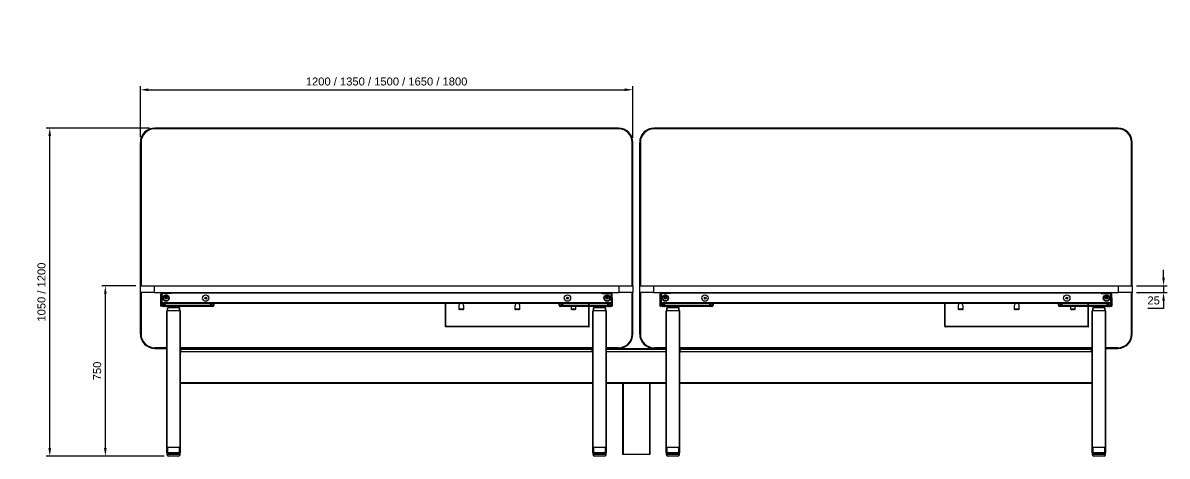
# Model space of a CAD drawing. Header units: millimetres. Extents: x -429 to 8084, y -321 to 4476.
# Drawn here: x -429 to 3753, y 2891 to 4476 of the extents above; entities that cross this region are included whole.
import ezdxf

# ---------------------------------------------------------------- set-up
doc = ezdxf.new("R2010")
doc.units = ezdxf.units.MM
doc.header["$LTSCALE"] = 100
doc.styles.get("Standard").update_dxf_attribs({"font": 'arial.ttf'})
doc.dimstyles.new('CGJ', dxfattribs={"dimscale": 13, "dimtxt": 2.25, "dimasz": 2.25, "dimexe": 1, "dimexo": 1.25, "dimgap": 1.15, "dimtad": 1, "dimtoh": 1, "dimdec": 1, "dimdsep": 46, "dimtxsty": 'Standard', "dimcen": 0, "dimclrd": 2, "dimclre": 2, "dimclrt": 2, "dimadec": 0, "dimazin": 0, "dimtfac": 1, "dimtdec": 1, "dimtmove": 0, "dimatfit": 0, "dimfxl": 1, "dimtolj": 1, "dimtzin": 0, "dimlwe": -1, "dimarcsym": 2})

# ---------------------------------------------------------------- blocks, each defined once
blk = doc.blocks.new('*D62')
at = {"color": 2, "transparency": 16777216}
for p, q in [((0, 4057.7), (0, 4244.5)), ((1800, 4055.2), (1800, 4244.5))]:
    blk.add_line(p, q, dxfattribs=at)
at = {"color": 2, "lineweight": -2, "transparency": 16777216}
blk.add_line((29.2, 4231.5), (1770.7, 4231.5), dxfattribs=at)
at = {"color": 2, "transparency": 16777216}
for points in [[(29.2, 4236.4), (29.2, 4226.6), (0, 4231.5)], [(1770.7, 4236.4), (1770.7, 4226.6), (1800, 4231.5)]]:
    blk.add_solid(points, dxfattribs=at)
at = {"layer": 'Defpoints', "color": 0, "transparency": 16777216}
for p in [(1800, 4231.5), (0, 4041.5), (1800, 4039)]:
    blk.add_point(p, dxfattribs=at)
at = {"color": 2, "transparency": 16777216, "insert": (900, 4261.6), "char_height": 29.25, "attachment_point": 5}
blk.add_mtext('\\A1;1200 / 1350 / 1500 / 1650 / 1800', dxfattribs=at)
blk = doc.blocks.new('*D63')
at = {"color": 2, "lineweight": -2, "transparency": 16777216}
for p, q in [((3739.7, 3543.7), (3739.7, 3573)), ((3739.7, 3514.5), (3739.7, 3489.5)), ((3739.7, 3431), (3682.1, 3431)), ((3739.7, 3460.2), (3739.7, 3431))]:
    blk.add_line(p, q, dxfattribs=at)
at = {"color": 2, "transparency": 16777216}
for p, q in [((3641.2, 3514.5), (3752.7, 3514.5)), ((3641.2, 3489.5), (3752.7, 3489.5))]:
    blk.add_line(p, q, dxfattribs=at)
for points in [[(3734.8, 3543.7), (3744.5, 3543.7), (3739.7, 3514.5)], [(3734.8, 3460.2), (3744.5, 3460.2), (3739.7, 3489.5)]]:
    blk.add_solid(points, dxfattribs=at)
at = {"layer": 'Defpoints', "color": 0, "transparency": 16777216}
for p in [(3625, 3514.5), (3625, 3489.5), (3739.7, 3489.5)]:
    blk.add_point(p, dxfattribs=at)
at = {"color": 2, "transparency": 16777216, "insert": (3703.4, 3460.8), "char_height": 29.25, "attachment_point": 5}
blk.add_mtext('\\A1;25', dxfattribs=at)
blk = doc.blocks.new('*D64')
at = {"color": 2, "transparency": 16777216}
for p, q in [((-16.3, 3514.5), (-140.8, 3514.5)), ((86.7, 2891.5), (-140.8, 2891.5))]:
    blk.add_line(p, q, dxfattribs=at)
at = {"color": 2, "lineweight": -2, "transparency": 16777216}
blk.add_line((-127.8, 2920.7), (-127.8, 3485.2), dxfattribs=at)
at = {"color": 2, "transparency": 16777216}
for points in [[(-132.7, 3485.2), (-123, 3485.2), (-127.8, 3514.5)], [(-132.7, 2920.7), (-123, 2920.7), (-127.8, 2891.5)]]:
    blk.add_solid(points, dxfattribs=at)
at = {"layer": 'Defpoints', "color": 0, "transparency": 16777216}
for p in [(-127.8, 3514.5), (0, 3514.5), (103, 2891.5)]:
    blk.add_point(p, dxfattribs=at)
at = {"color": 2, "transparency": 16777216, "insert": (-157.7, 3203), "char_height": 29.25, "attachment_point": 5, "rotation": 90}
blk.add_mtext('\\A1;750', dxfattribs=at)
blk = doc.blocks.new('*D67')
at = {"color": 2, "transparency": 16777216}
for p, q in [((33.7, 4091.5), (-344.2, 4091.5)), ((86.7, 2891.5), (-344.2, 2891.5))]:
    blk.add_line(p, q, dxfattribs=at)
at = {"color": 2, "lineweight": -2, "transparency": 16777216}
blk.add_line((-331.2, 2920.7), (-331.2, 4062.2), dxfattribs=at)
at = {"color": 2, "transparency": 16777216}
for points in [[(-336.1, 4062.2), (-326.3, 4062.2), (-331.2, 4091.5)], [(-336.1, 2920.7), (-326.3, 2920.7), (-331.2, 2891.5)]]:
    blk.add_solid(points, dxfattribs=at)
at = {"layer": 'Defpoints', "color": 0, "transparency": 16777216}
for p in [(-331.2, 4091.5), (50, 4091.5), (103, 2891.5)]:
    blk.add_point(p, dxfattribs=at)
at = {"color": 2, "transparency": 16777216, "insert": (-361.3, 3491.5), "char_height": 29.25, "attachment_point": 5, "rotation": 90}
blk.add_mtext('\\A1;1050 / 1200', dxfattribs=at)

msp = doc.modelspace()

# ---------------------------------------------------------------- linework, layer by layer
at = {"color": 7, "linetype": 'Continuous', "lineweight": -3}
for p, q in [((900, 4091.46), (52.5, 4091.46)), ((52.5, 4091.46), (52.5, 4090.38)), ((52.5, 4090.38), (52.5, 4089.96)), ((52.5, 4090.38), (900, 4090.38)), ((52.5, 4089.96), (52.5, 4089.66)), ((52.5, 4089.96), (900, 4089.96)), ((52.5, 4089.66), (900, 4089.66)), ((52.5, 4089.66), (52.5, 4089.46)), ((52.5, 4089.46), (900, 4089.46)), ((52.5, 4089.46), (52.5, 4089.31)), ((52.5, 4089.31), (900, 4089.31)), ((52.5, 4089.31), (52.5, 4088.96)), ((1747.5, 4088.96), (52.5, 4088.96)), ((1747.5, 4091.46), (900, 4091.46)), ((900, 4091.46), (900, 4090.38)), ((900, 4090.38), (900, 4089.96)), ((900, 4090.38), (1747.5, 4090.38)), ((900, 4089.96), (900, 4089.66)), ((900, 4089.96), (1747.5, 4089.96)), ((900, 4089.66), (1747.5, 4089.66)), ((900, 4089.66), (900, 4089.46)), ((900, 4089.46), (1747.5, 4089.46)), ((900, 4089.46), (900, 4089.31)), ((900, 4089.31), (1747.5, 4089.31)), ((900, 4089.31), (900, 4088.96)), ((1747.5, 4091.46), (1747.5, 4090.38)), ((1747.5, 4090.38), (1747.5, 4089.96)), ((1747.5, 4089.96), (1747.5, 4089.66)), ((1747.5, 4089.66), (1747.5, 4089.46)), ((1747.5, 4089.46), (1747.5, 4089.31)), ((1747.5, 4089.31), (1747.5, 4088.96)), ((2725, 4091.46), (1877.5, 4091.46)), ((1877.5, 4091.46), (1877.5, 4090.38)), ((1877.5, 4090.38), (1877.5, 4089.96)), ((1877.5, 4090.38), (2725, 4090.38)), ((1877.5, 4089.96), (1877.5, 4089.66)), ((1877.5, 4089.96), (2725, 4089.96)), ((1877.5, 4089.66), (2725, 4089.66)), ((1877.5, 4089.66), (1877.5, 4089.46)), ((1877.5, 4089.46), (2725, 4089.46)), ((1877.5, 4089.46), (1877.5, 4089.31)), ((1877.5, 4089.31), (2725, 4089.31)), ((1877.5, 4089.31), (1877.5, 4088.96)), ((3572.5, 4088.96), (1877.5, 4088.96)), ((3572.5, 4091.46), (2725, 4091.46)), ((2725, 4091.46), (2725, 4090.38)), ((2725, 4090.38), (2725, 4089.96)), ((2725, 4090.38), (3572.5, 4090.38)), ((2725, 4089.96), (2725, 4089.66)), ((2725, 4089.96), (3572.5, 4089.96)), ((2725, 4089.66), (3572.5, 4089.66)), ((2725, 4089.66), (2725, 4089.46)), ((2725, 4089.46), (3572.5, 4089.46)), ((2725, 4089.46), (2725, 4089.31)), ((2725, 4089.31), (3572.5, 4089.31)), ((2725, 4089.31), (2725, 4088.96)), ((3572.5, 4091.46), (3572.5, 4090.38)), ((3572.5, 4090.38), (3572.5, 4089.96)), ((3572.5, 4089.96), (3572.5, 4089.66)), ((3572.5, 4089.66), (3572.5, 4089.46)), ((3572.5, 4089.46), (3572.5, 4089.31)), ((3572.5, 4089.31), (3572.5, 4088.96)), ((0, 4038.96), (0, 3514.46)), ((0, 4038.96), (1.07, 4038.96)), ((1.07, 4038.96), (1.5, 4038.96)), ((1.07, 3514.46), (1.07, 4038.96)), ((1.5, 4038.96), (1.8, 4038.96)), ((1.5, 3514.46), (1.5, 4038.96)), ((1.8, 4038.96), (2, 4038.96)), ((1.8, 3514.46), (1.8, 4038.96)), ((2, 3514.46), (2, 4038.96)), ((2, 4038.96), (2.15, 4038.96)), ((2.15, 3514.46), (2.15, 4038.96)), ((2.15, 4038.96), (2.5, 4038.96)), ((2.5, 4038.96), (2.5, 3514.46)), ((1797.5, 3514.46), (1797.5, 4038.96)), ((1797.85, 4038.96), (1797.5, 4038.96)), ((1798, 4038.96), (1797.85, 4038.96)), ((1797.85, 4038.96), (1797.85, 3514.46)), ((1798, 4038.96), (1798, 3514.46)), ((1798.2, 4038.96), (1798, 4038.96)), ((1798.5, 4038.96), (1798.2, 4038.96)), ((1798.2, 4038.96), (1798.2, 3514.46)), ((1798.92, 4038.96), (1798.5, 4038.96)), ((1798.5, 4038.96), (1798.5, 3514.46)), ((1798.92, 4038.96), (1798.92, 3514.46)), ((1800, 4038.96), (1798.92, 4038.96)), ((1800, 3514.46), (1800, 4038.96)), ((1825, 4038.96), (1825, 3514.46)), ((1825, 4038.96), (1826.07, 4038.96)), ((1826.07, 4038.96), (1826.5, 4038.96)), ((1826.07, 3514.46), (1826.07, 4038.96)), ((1826.5, 4038.96), (1826.8, 4038.96)), ((1826.5, 3514.46), (1826.5, 4038.96)), ((1826.8, 4038.96), (1827, 4038.96)), ((1826.8, 3514.46), (1826.8, 4038.96)), ((1827, 3514.46), (1827, 4038.96)), ((1827, 4038.96), (1827.15, 4038.96)), ((1827.15, 3514.46), (1827.15, 4038.96)), ((1827.15, 4038.96), (1827.5, 4038.96)), ((1827.5, 4038.96), (1827.5, 3514.46)), ((3622.5, 3514.46), (3622.5, 4038.96)), ((3622.85, 4038.96), (3622.5, 4038.96)), ((3622.85, 4038.96), (3622.85, 3514.46)), ((3623, 4038.96), (3622.85, 4038.96)), ((3623, 4038.96), (3623, 3514.46)), ((3623.2, 4038.96), (3623, 4038.96)), ((3623.5, 4038.96), (3623.2, 4038.96)), ((3623.2, 4038.96), (3623.2, 3514.46)), ((3623.92, 4038.96), (3623.5, 4038.96)), ((3623.5, 4038.96), (3623.5, 3514.46)), ((3623.92, 4038.96), (3623.92, 3514.46)), ((3625, 4038.96), (3623.92, 4038.96)), ((3625, 3514.46), (3625, 4038.96)), ((0, 3489.46), (0, 3514.46)), ((0, 3514.46), (50, 3514.46)), ((50, 3514.46), (50, 3489.46)), ((50, 3514.46), (1750, 3514.46)), ((1750, 3489.46), (1750, 3514.46)), ((1750, 3514.46), (1800, 3514.46)), ((1800, 3514.46), (1800, 3489.46)), ((1825, 3489.46), (1825, 3514.46)), ((1825, 3514.46), (1875, 3514.46)), ((1875, 3514.46), (1875, 3489.46)), ((1875, 3514.46), (3575, 3514.46)), ((3575, 3489.46), (3575, 3514.46)), ((3575, 3514.46), (3625, 3514.46)), ((3625, 3514.46), (3625, 3489.46)), ((0, 3489.46), (0, 3337.96)), ((50, 3489.46), (0, 3489.46)), ((1.07, 3337.96), (1.07, 3489.46)), ((1.5, 3337.96), (1.5, 3489.46)), ((1.8, 3337.96), (1.8, 3489.46)), ((2, 3337.96), (2, 3489.46)), ((2.15, 3337.96), (2.15, 3489.46)), ((2.5, 3489.46), (2.5, 3337.96)), ((50, 3489.46), (1750, 3489.46)), ((77.5, 3484.46), (75, 3484.46)), ((75, 3470.37), (75, 3484.46)), ((77.5, 3470.37), (77.5, 3484.46)), ((80.5, 3483.96), (77.5, 3483.96)), ((78, 3479.96), (77.5, 3479.96)), ((83, 3486.46), (78, 3481.46)), ((78, 3481.46), (78, 3451.96)), ((79, 3483.96), (79, 3486.46)), ((79, 3486.46), (80.46, 3486.46)), ((80, 3489.46), (80, 3486.96)), ((80, 3486.96), (103, 3486.96)), ((80.46, 3486.46), (83, 3486.46)), ((80.46, 3486.46), (80.46, 3483.96)), ((113, 3486.46), (83, 3486.46)), ((98.69, 3479.96), (89.31, 3479.96)), ((91.07, 3471.37), (91.07, 3467.54)), ((103, 3486.96), (103, 3489.46)), ((113, 3486.96), (103, 3486.96)), ((113, 3489.46), (113, 3486.96)), ((1687, 3486.96), (113, 3486.96)), ((113, 3486.96), (113, 3486.46)), ((1687, 3486.96), (1687, 3489.46)), ((1697, 3486.96), (1687, 3486.96)), ((1687, 3486.96), (1687, 3486.46)), ((1687, 3486.46), (1717, 3486.46)), ((1697, 3489.46), (1697, 3486.96)), ((1720, 3486.96), (1697, 3486.96)), ((1701.31, 3479.96), (1710.69, 3479.96)), ((1708.93, 3467.54), (1708.93, 3471.37)), ((1722, 3481.46), (1717, 3486.46)), ((1717, 3486.46), (1719.53, 3486.46)), ((1719.5, 3483.96), (1722.5, 3483.96)), ((1719.53, 3486.46), (1721, 3486.46)), ((1719.53, 3483.96), (1719.53, 3486.46)), ((1720, 3486.96), (1720, 3489.46)), ((1721, 3486.46), (1721, 3483.96)), ((1722, 3481.46), (1722, 3451.96)), ((1722, 3479.96), (1722.5, 3479.96)), ((1725, 3484.46), (1722.5, 3484.46)), ((1722.5, 3470.37), (1722.5, 3484.46)), ((1725, 3470.37), (1725, 3484.46)), ((1800, 3489.46), (1750, 3489.46)), ((1797.5, 3337.96), (1797.5, 3489.46)), ((1797.85, 3489.46), (1797.85, 3337.96)), ((1798, 3489.46), (1798, 3337.96)), ((1798.2, 3489.46), (1798.2, 3337.96)), ((1798.5, 3489.46), (1798.5, 3337.96)), ((1798.92, 3489.46), (1798.92, 3337.96)), ((1800, 3337.96), (1800, 3489.46)), ((1825, 3489.46), (1825, 3337.96)), ((1875, 3489.46), (1825, 3489.46)), ((1826.07, 3337.96), (1826.07, 3489.46)), ((1826.5, 3337.96), (1826.5, 3489.46)), ((1826.8, 3337.96), (1826.8, 3489.46)), ((1827, 3337.96), (1827, 3489.46)), ((1827.15, 3337.96), (1827.15, 3489.46)), ((1827.5, 3489.46), (1827.5, 3337.96)), ((1875, 3489.46), (3575, 3489.46)), ((1902.5, 3484.46), (1900, 3484.46)), ((1900, 3470.37), (1900, 3484.46)), ((1902.5, 3470.37), (1902.5, 3484.46)), ((1905.5, 3483.96), (1902.5, 3483.96)), ((1903, 3479.96), (1902.5, 3479.96)), ((1908, 3486.46), (1903, 3481.46)), ((1903, 3481.46), (1903, 3451.96)), ((1904, 3483.96), (1904, 3486.46)), ((1904, 3486.46), (1905.46, 3486.46)), ((1905, 3489.46), (1905, 3486.96)), ((1905, 3486.96), (1928, 3486.96)), ((1905.46, 3486.46), (1908, 3486.46)), ((1905.46, 3486.46), (1905.46, 3483.96)), ((1938, 3486.46), (1908, 3486.46)), ((1923.69, 3479.96), (1914.31, 3479.96)), ((1916.07, 3471.37), (1916.07, 3467.54)), ((1928, 3486.96), (1928, 3489.46)), ((1938, 3486.96), (1928, 3486.96)), ((1938, 3489.46), (1938, 3486.96)), ((1938, 3486.96), (1938, 3486.46)), ((3512, 3486.96), (1938, 3486.96)), ((3512, 3486.96), (3512, 3489.46)), ((3522, 3486.96), (3512, 3486.96)), ((3512, 3486.96), (3512, 3486.46)), ((3512, 3486.46), (3542, 3486.46)), ((3522, 3489.46), (3522, 3486.96)), ((3545, 3486.96), (3522, 3486.96)), ((3526.31, 3479.96), (3535.69, 3479.96)), ((3533.93, 3467.54), (3533.93, 3471.37)), ((3547, 3481.46), (3542, 3486.46)), ((3542, 3486.46), (3544.53, 3486.46)), ((3544.5, 3483.96), (3547.5, 3483.96)), ((3544.53, 3486.46), (3546, 3486.46)), ((3544.53, 3483.96), (3544.53, 3486.46)), ((3545, 3486.96), (3545, 3489.46)), ((3546, 3486.46), (3546, 3483.96)), ((3547, 3481.46), (3547, 3451.96)), ((3547, 3479.96), (3547.5, 3479.96)), ((3550, 3484.46), (3547.5, 3484.46)), ((3547.5, 3470.37), (3547.5, 3484.46)), ((3550, 3470.37), (3550, 3484.46)), ((3625, 3489.46), (3575, 3489.46)), ((3622.5, 3337.96), (3622.5, 3489.46)), ((3622.85, 3489.46), (3622.85, 3337.96)), ((3623, 3489.46), (3623, 3337.96)), ((3623.2, 3489.46), (3623.2, 3337.96)), ((3623.5, 3489.46), (3623.5, 3337.96)), ((3623.92, 3489.46), (3623.92, 3337.96)), ((3625, 3337.96), (3625, 3489.46)), ((75, 3470.37), (77.5, 3470.37)), ((75, 3460.43), (75, 3470.37)), ((77.5, 3460.43), (75, 3460.43)), ((75, 3439.52), (75, 3460.43)), ((75, 3439.52), (77.5, 3439.52)), ((75, 3439.46), (75, 3439.52)), ((77.5, 3439.46), (75, 3439.46)), ((77.5, 3470.37), (77.5, 3460.43)), ((77.5, 3460.43), (77.5, 3439.52)), ((78, 3455.96), (77.5, 3455.96)), ((78, 3451.96), (77.5, 3451.96)), ((77.5, 3439.52), (77.5, 3439.46)), ((1722, 3451.96), (78, 3451.96)), ((78, 3451.96), (78, 3449.46)), ((1722, 3449.46), (78, 3449.46)), ((79, 3443.46), (79, 3449.46)), ((79, 3443.46), (80.46, 3443.46)), ((80.46, 3449.46), (80.46, 3443.46)), ((80.46, 3443.46), (87.53, 3443.46)), ((91.07, 3438.46), (84, 3438.46)), ((87.53, 3443.46), (87.53, 3449.46)), ((87.53, 3443.46), (91.07, 3443.46)), ((91.07, 3449.46), (91.07, 3443.46)), ((91.07, 3443.46), (256.93, 3443.46)), ((91.07, 3443.46), (91.07, 3438.46)), ((256.93, 3438.46), (91.07, 3438.46)), ((99, 3423.46), (99, 3433.46)), ((100.5, 3433.46), (99, 3433.46)), ((100.5, 3423.46), (100.5, 3433.46)), ((142.5, 3433.46), (100.5, 3433.46)), ((101.5, 3433.46), (101.5, 3438.46)), ((103, 3433.46), (103, 3438.46)), ((140, 3433.46), (140, 3438.46)), ((141.5, 3433.46), (141.5, 3438.46)), ((142.5, 3423.46), (142.5, 3433.46)), ((144, 3433.46), (142.5, 3433.46)), ((144, 3423.46), (144, 3433.46)), ((256.93, 3443.46), (256.93, 3449.46)), ((256.93, 3443.46), (260.46, 3443.46)), ((256.93, 3443.46), (256.93, 3438.46)), ((264, 3438.46), (256.93, 3438.46)), ((260.46, 3449.46), (260.46, 3443.46)), ((260.46, 3443.46), (267.53, 3443.46)), ((267.53, 3443.46), (267.53, 3449.46)), ((267.53, 3443.46), (269, 3443.46)), ((269, 3449.46), (269, 3443.46)), ((1115.5, 3366.06), (1115.5, 3449.46)), ((1116.3, 3366.06), (1116.3, 3449.46)), ((1116.5, 3366.06), (1116.5, 3449.46)), ((1164, 3440.96), (1164, 3427.96)), ((1164, 3430.56), (1182, 3430.56)), ((1164, 3429.56), (1164.5, 3429.56)), ((1167, 3429.56), (1164.5, 3429.56)), ((1164.5, 3429.56), (1164.5, 3427.96)), ((1167, 3427.96), (1167, 3429.56)), ((1169, 3429.56), (1167, 3429.56)), ((1169, 3429.56), (1169, 3427.96)), ((1172, 3429.56), (1169, 3429.56)), ((1172, 3427.96), (1172, 3429.56)), ((1174, 3429.56), (1172, 3429.56)), ((1174, 3429.56), (1174, 3427.96)), ((1177, 3429.56), (1174, 3429.56)), ((1177, 3427.96), (1177, 3429.56)), ((1179, 3429.56), (1177, 3429.56)), ((1181.5, 3429.56), (1179, 3429.56)), ((1179, 3429.56), (1179, 3427.96)), ((1181.5, 3429.56), (1182, 3429.56)), ((1181.5, 3427.96), (1181.5, 3429.56)), ((1182, 3427.96), (1182, 3440.96)), ((1369, 3440.96), (1369, 3427.96)), ((1369, 3430.56), (1387, 3430.56)), ((1369, 3429.56), (1369.5, 3429.56)), ((1372, 3429.56), (1369.5, 3429.56)), ((1369.5, 3429.56), (1369.5, 3427.96)), ((1372, 3427.96), (1372, 3429.56)), ((1374, 3429.56), (1372, 3429.56)), ((1374, 3429.56), (1374, 3427.96)), ((1377, 3429.56), (1374, 3429.56)), ((1377, 3427.96), (1377, 3429.56)), ((1379, 3429.56), (1377, 3429.56)), ((1379, 3429.56), (1379, 3427.96)), ((1382, 3429.56), (1379, 3429.56)), ((1382, 3427.96), (1382, 3429.56)), ((1384, 3429.56), (1382, 3429.56)), ((1384, 3429.56), (1384, 3427.96)), ((1386.5, 3429.56), (1384, 3429.56)), ((1386.5, 3429.56), (1387, 3429.56)), ((1386.5, 3427.96), (1386.5, 3429.56)), ((1387, 3427.96), (1387, 3440.96)), ((1531, 3443.46), (1531, 3449.46)), ((1531, 3443.46), (1532.46, 3443.46)), ((1532.46, 3449.46), (1532.46, 3443.46)), ((1532.46, 3443.46), (1539.53, 3443.46)), ((1543.07, 3438.46), (1536, 3438.46)), ((1539.53, 3443.46), (1539.53, 3449.46)), ((1539.53, 3443.46), (1543.07, 3443.46)), ((1543.07, 3449.46), (1543.07, 3443.46)), ((1543.07, 3438.46), (1543.07, 3443.46)), ((1543.07, 3443.46), (1708.93, 3443.46)), ((1708.93, 3438.46), (1543.07, 3438.46)), ((1574, 3438.46), (1574, 3427.96)), ((1574, 3430.56), (1592, 3430.56)), ((1574, 3429.56), (1574.5, 3429.56)), ((1577, 3429.56), (1574.5, 3429.56)), ((1574.5, 3429.56), (1574.5, 3427.96)), ((1577, 3427.96), (1577, 3429.56)), ((1579, 3429.56), (1577, 3429.56)), ((1579, 3429.56), (1579, 3427.96)), ((1582, 3429.56), (1579, 3429.56)), ((1582, 3427.96), (1582, 3429.56)), ((1584, 3429.56), (1582, 3429.56)), ((1584, 3429.56), (1584, 3427.96)), ((1587, 3429.56), (1584, 3429.56)), ((1587, 3427.96), (1587, 3429.56)), ((1589, 3429.56), (1587, 3429.56)), ((1589, 3429.56), (1589, 3427.96)), ((1591.5, 3429.56), (1589, 3429.56)), ((1591.5, 3429.56), (1592, 3429.56)), ((1591.5, 3427.96), (1591.5, 3429.56)), ((1592, 3427.96), (1592, 3438.46)), ((1639.5, 3366.06), (1639.5, 3449.46)), ((1639.7, 3366.06), (1639.7, 3449.46)), ((1640.5, 3366.06), (1640.5, 3449.46)), ((1656, 3423.46), (1656, 3433.46)), ((1657.5, 3433.46), (1656, 3433.46)), ((1657.5, 3423.46), (1657.5, 3433.46)), ((1699.5, 3433.46), (1657.5, 3433.46)), ((1658.5, 3433.46), (1658.5, 3438.46)), ((1660, 3433.46), (1660, 3438.46)), ((1697, 3433.46), (1697, 3438.46)), ((1698.5, 3433.46), (1698.5, 3438.46)), ((1699.5, 3423.46), (1699.5, 3433.46)), ((1701, 3433.46), (1699.5, 3433.46)), ((1701, 3423.46), (1701, 3433.46)), ((1708.93, 3443.46), (1708.93, 3449.46)), ((1708.93, 3443.46), (1712.46, 3443.46)), ((1708.93, 3438.46), (1708.93, 3443.46)), ((1716, 3438.46), (1708.93, 3438.46)), ((1712.46, 3449.46), (1712.46, 3443.46)), ((1712.46, 3443.46), (1719.53, 3443.46)), ((1719.53, 3443.46), (1719.53, 3449.46)), ((1719.53, 3443.46), (1721, 3443.46)), ((1721, 3449.46), (1721, 3443.46)), ((1722, 3455.96), (1722.5, 3455.96)), ((1722, 3451.96), (1722.5, 3451.96)), ((1722, 3451.96), (1722, 3449.46)), ((1722.5, 3470.37), (1725, 3470.37)), ((1722.5, 3460.43), (1722.5, 3470.37)), ((1725, 3460.43), (1722.5, 3460.43)), ((1722.5, 3439.52), (1722.5, 3460.43)), ((1722.5, 3439.52), (1725, 3439.52)), ((1722.5, 3439.46), (1722.5, 3439.52)), ((1725, 3439.46), (1722.5, 3439.46)), ((1725, 3470.37), (1725, 3460.43)), ((1725, 3460.43), (1725, 3439.52)), ((1725, 3439.52), (1725, 3439.46)), ((1900, 3470.37), (1902.5, 3470.37)), ((1900, 3460.43), (1900, 3470.37)), ((1902.5, 3460.43), (1900, 3460.43)), ((1900, 3439.52), (1900, 3460.43)), ((1900, 3439.52), (1902.5, 3439.52)), ((1900, 3439.46), (1900, 3439.52)), ((1902.5, 3439.46), (1900, 3439.46)), ((1902.5, 3470.37), (1902.5, 3460.43)), ((1902.5, 3460.43), (1902.5, 3439.52)), ((1903, 3455.96), (1902.5, 3455.96)), ((1903, 3451.96), (1902.5, 3451.96)), ((1902.5, 3439.52), (1902.5, 3439.46)), ((3547, 3451.96), (1903, 3451.96)), ((1903, 3451.96), (1903, 3449.46)), ((3547, 3449.46), (1903, 3449.46)), ((1904, 3443.46), (1904, 3449.46)), ((1904, 3443.46), (1905.46, 3443.46)), ((1905.46, 3449.46), (1905.46, 3443.46)), ((1905.46, 3443.46), (1912.53, 3443.46)), ((1916.07, 3438.46), (1909, 3438.46)), ((1912.53, 3443.46), (1912.53, 3449.46)), ((1912.53, 3443.46), (1916.07, 3443.46)), ((1916.07, 3449.46), (1916.07, 3443.46)), ((1916.07, 3443.46), (2081.93, 3443.46)), ((1916.07, 3443.46), (1916.07, 3438.46)), ((2081.93, 3438.46), (1916.07, 3438.46)), ((1924, 3423.46), (1924, 3433.46)), ((1925.5, 3433.46), (1924, 3433.46)), ((1925.5, 3423.46), (1925.5, 3433.46)), ((1967.5, 3433.46), (1925.5, 3433.46)), ((1926.5, 3433.46), (1926.5, 3438.46)), ((1928, 3433.46), (1928, 3438.46)), ((1965, 3433.46), (1965, 3438.46)), ((1966.5, 3433.46), (1966.5, 3438.46)), ((1967.5, 3423.46), (1967.5, 3433.46)), ((1969, 3433.46), (1967.5, 3433.46)), ((1969, 3423.46), (1969, 3433.46)), ((2081.93, 3443.46), (2081.93, 3449.46)), ((2081.93, 3443.46), (2085.46, 3443.46)), ((2081.93, 3443.46), (2081.93, 3438.46)), ((2089, 3438.46), (2081.93, 3438.46)), ((2085.46, 3449.46), (2085.46, 3443.46)), ((2085.46, 3443.46), (2092.53, 3443.46)), ((2092.53, 3443.46), (2092.53, 3449.46)), ((2092.53, 3443.46), (2094, 3443.46)), ((2094, 3449.46), (2094, 3443.46)), ((2940.5, 3366.06), (2940.5, 3449.46)), ((2941.3, 3366.06), (2941.3, 3449.46)), ((2941.5, 3366.06), (2941.5, 3449.46)), ((2989, 3440.96), (2989, 3427.96)), ((2989, 3430.56), (3007, 3430.56)), ((2989, 3429.56), (2989.5, 3429.56)), ((2992, 3429.56), (2989.5, 3429.56)), ((2989.5, 3429.56), (2989.5, 3427.96)), ((2992, 3427.96), (2992, 3429.56)), ((2994, 3429.56), (2992, 3429.56)), ((2994, 3429.56), (2994, 3427.96)), ((2997, 3429.56), (2994, 3429.56)), ((2997, 3427.96), (2997, 3429.56)), ((2999, 3429.56), (2997, 3429.56)), ((3002, 3429.56), (2999, 3429.56)), ((2999, 3429.56), (2999, 3427.96)), ((3002, 3427.96), (3002, 3429.56)), ((3004, 3429.56), (3002, 3429.56)), ((3004, 3429.56), (3004, 3427.96)), ((3006.5, 3429.56), (3004, 3429.56)), ((3006.5, 3429.56), (3007, 3429.56)), ((3006.5, 3427.96), (3006.5, 3429.56)), ((3007, 3427.96), (3007, 3440.96)), ((3194, 3440.96), (3194, 3427.96)), ((3194, 3430.56), (3212, 3430.56)), ((3194, 3429.56), (3194.5, 3429.56)), ((3197, 3429.56), (3194.5, 3429.56)), ((3194.5, 3429.56), (3194.5, 3427.96)), ((3197, 3427.96), (3197, 3429.56)), ((3199, 3429.56), (3197, 3429.56)), ((3202, 3429.56), (3199, 3429.56)), ((3199, 3429.56), (3199, 3427.96)), ((3202, 3427.96), (3202, 3429.56)), ((3204, 3429.56), (3202, 3429.56)), ((3204, 3429.56), (3204, 3427.96)), ((3207, 3429.56), (3204, 3429.56)), ((3207, 3427.96), (3207, 3429.56)), ((3209, 3429.56), (3207, 3429.56)), ((3209, 3429.56), (3209, 3427.96)), ((3211.5, 3429.56), (3209, 3429.56)), ((3211.5, 3429.56), (3212, 3429.56)), ((3211.5, 3427.96), (3211.5, 3429.56)), ((3212, 3427.96), (3212, 3440.96)), ((3356, 3443.46), (3356, 3449.46)), ((3356, 3443.46), (3357.46, 3443.46)), ((3357.46, 3449.46), (3357.46, 3443.46)), ((3357.46, 3443.46), (3364.53, 3443.46)), ((3368.07, 3438.46), (3361, 3438.46)), ((3364.53, 3443.46), (3364.53, 3449.46)), ((3364.53, 3443.46), (3368.07, 3443.46)), ((3368.07, 3449.46), (3368.07, 3443.46)), ((3368.07, 3438.46), (3368.07, 3443.46)), ((3368.07, 3443.46), (3533.93, 3443.46)), ((3533.93, 3438.46), (3368.07, 3438.46)), ((3399, 3438.46), (3399, 3427.96)), ((3399, 3430.56), (3417, 3430.56)), ((3399, 3429.56), (3399.5, 3429.56)), ((3402, 3429.56), (3399.5, 3429.56)), ((3399.5, 3429.56), (3399.5, 3427.96)), ((3402, 3427.96), (3402, 3429.56)), ((3404, 3429.56), (3402, 3429.56)), ((3407, 3429.56), (3404, 3429.56)), ((3404, 3429.56), (3404, 3427.96)), ((3407, 3427.96), (3407, 3429.56)), ((3409, 3429.56), (3407, 3429.56)), ((3409, 3429.56), (3409, 3427.96)), ((3412, 3429.56), (3409, 3429.56)), ((3412, 3427.96), (3412, 3429.56)), ((3414, 3429.56), (3412, 3429.56)), ((3416.5, 3429.56), (3414, 3429.56)), ((3414, 3429.56), (3414, 3427.96)), ((3416.5, 3429.56), (3417, 3429.56)), ((3416.5, 3427.96), (3416.5, 3429.56)), ((3417, 3427.96), (3417, 3438.46)), ((3464.5, 3366.06), (3464.5, 3449.46)), ((3464.7, 3366.06), (3464.7, 3449.46)), ((3465.5, 3366.06), (3465.5, 3449.46)), ((3481, 3423.46), (3481, 3433.46)), ((3482.5, 3433.46), (3481, 3433.46)), ((3482.5, 3423.46), (3482.5, 3433.46)), ((3524.5, 3433.46), (3482.5, 3433.46)), ((3483.5, 3433.46), (3483.5, 3438.46)), ((3485, 3433.46), (3485, 3438.46)), ((3522, 3433.46), (3522, 3438.46)), ((3523.5, 3433.46), (3523.5, 3438.46)), ((3524.5, 3423.46), (3524.5, 3433.46)), ((3526, 3433.46), (3524.5, 3433.46)), ((3526, 3423.46), (3526, 3433.46)), ((3533.93, 3443.46), (3533.93, 3449.46)), ((3533.93, 3443.46), (3537.46, 3443.46)), ((3533.93, 3438.46), (3533.93, 3443.46)), ((3541, 3438.46), (3533.93, 3438.46)), ((3537.46, 3449.46), (3537.46, 3443.46)), ((3537.46, 3443.46), (3544.53, 3443.46)), ((3544.53, 3443.46), (3544.53, 3449.46)), ((3544.53, 3443.46), (3546, 3443.46)), ((3546, 3449.46), (3546, 3443.46)), ((3547, 3455.96), (3547.5, 3455.96)), ((3547, 3451.96), (3547.5, 3451.96)), ((3547, 3451.96), (3547, 3449.46)), ((3547.5, 3470.37), (3550, 3470.37)), ((3547.5, 3460.43), (3547.5, 3470.37)), ((3550, 3460.43), (3547.5, 3460.43)), ((3547.5, 3439.52), (3547.5, 3460.43)), ((3547.5, 3439.52), (3550, 3439.52)), ((3547.5, 3439.46), (3547.5, 3439.52)), ((3550, 3439.46), (3547.5, 3439.46)), ((3550, 3470.37), (3550, 3460.43)), ((3550, 3460.43), (3550, 3439.52)), ((3550, 3439.52), (3550, 3439.46)), ((96.5, 2923.46), (96.5, 3423.46)), ((98, 3423.46), (96.5, 3423.46)), ((98, 2923.46), (98, 3423.46)), ((145, 3423.46), (98, 3423.46)), ((145, 2923.46), (145, 3423.46)), ((146.5, 3423.46), (145, 3423.46)), ((146.5, 2923.46), (146.5, 3423.46)), ((1164, 3427.96), (1164.5, 3427.96)), ((1167, 3427.96), (1164.5, 3427.96)), ((1167, 3428.76), (1169, 3428.76)), ((1167, 3427.96), (1169, 3427.96)), ((1172, 3427.96), (1169, 3427.96)), ((1172, 3428.76), (1174, 3428.76)), ((1172, 3427.96), (1174, 3427.96)), ((1177, 3427.96), (1174, 3427.96)), ((1177, 3428.76), (1179, 3428.76)), ((1177, 3427.96), (1179, 3427.96)), ((1181.5, 3427.96), (1179, 3427.96)), ((1181.5, 3427.96), (1182, 3427.96)), ((1369, 3427.96), (1369.5, 3427.96)), ((1372, 3427.96), (1369.5, 3427.96)), ((1372, 3428.76), (1374, 3428.76)), ((1372, 3427.96), (1374, 3427.96)), ((1377, 3427.96), (1374, 3427.96)), ((1377, 3428.76), (1379, 3428.76)), ((1377, 3427.96), (1379, 3427.96)), ((1382, 3427.96), (1379, 3427.96)), ((1382, 3428.76), (1384, 3428.76)), ((1382, 3427.96), (1384, 3427.96)), ((1386.5, 3427.96), (1384, 3427.96)), ((1386.5, 3427.96), (1387, 3427.96)), ((1574, 3427.96), (1574.5, 3427.96)), ((1577, 3427.96), (1574.5, 3427.96)), ((1577, 3428.76), (1579, 3428.76)), ((1577, 3427.96), (1579, 3427.96)), ((1582, 3427.96), (1579, 3427.96)), ((1582, 3428.76), (1584, 3428.76)), ((1582, 3427.96), (1584, 3427.96)), ((1587, 3427.96), (1584, 3427.96)), ((1587, 3428.76), (1589, 3428.76)), ((1587, 3427.96), (1589, 3427.96)), ((1591.5, 3427.96), (1589, 3427.96)), ((1591.5, 3427.96), (1592, 3427.96)), ((1653.5, 2923.46), (1653.5, 3423.46)), ((1655, 3423.46), (1653.5, 3423.46)), ((1655, 2923.46), (1655, 3423.46)), ((1702, 3423.46), (1655, 3423.46)), ((1702, 2923.46), (1702, 3423.46)), ((1703.5, 3423.46), (1702, 3423.46)), ((1703.5, 2923.46), (1703.5, 3423.46)), ((1921.5, 2923.46), (1921.5, 3423.46)), ((1923, 3423.46), (1921.5, 3423.46)), ((1923, 2923.46), (1923, 3423.46)), ((1970, 3423.46), (1923, 3423.46)), ((1970, 2923.46), (1970, 3423.46)), ((1971.5, 3423.46), (1970, 3423.46)), ((1971.5, 2923.46), (1971.5, 3423.46)), ((2989, 3427.96), (2989.5, 3427.96)), ((2992, 3427.96), (2989.5, 3427.96)), ((2992, 3428.76), (2994, 3428.76)), ((2992, 3427.96), (2994, 3427.96)), ((2997, 3427.96), (2994, 3427.96)), ((2997, 3428.76), (2999, 3428.76)), ((2997, 3427.96), (2999, 3427.96)), ((3002, 3427.96), (2999, 3427.96)), ((3002, 3428.76), (3004, 3428.76)), ((3002, 3427.96), (3004, 3427.96)), ((3006.5, 3427.96), (3004, 3427.96)), ((3006.5, 3427.96), (3007, 3427.96)), ((3194, 3427.96), (3194.5, 3427.96)), ((3197, 3427.96), (3194.5, 3427.96)), ((3197, 3428.76), (3199, 3428.76)), ((3197, 3427.96), (3199, 3427.96)), ((3202, 3427.96), (3199, 3427.96)), ((3202, 3428.76), (3204, 3428.76)), ((3202, 3427.96), (3204, 3427.96)), ((3207, 3427.96), (3204, 3427.96)), ((3207, 3428.76), (3209, 3428.76)), ((3207, 3427.96), (3209, 3427.96)), ((3211.5, 3427.96), (3209, 3427.96)), ((3211.5, 3427.96), (3212, 3427.96)), ((3399, 3427.96), (3399.5, 3427.96)), ((3402, 3427.96), (3399.5, 3427.96)), ((3402, 3428.76), (3404, 3428.76)), ((3402, 3427.96), (3404, 3427.96)), ((3407, 3427.96), (3404, 3427.96)), ((3407, 3428.76), (3409, 3428.76)), ((3407, 3427.96), (3409, 3427.96)), ((3412, 3427.96), (3409, 3427.96)), ((3412, 3428.76), (3414, 3428.76)), ((3412, 3427.96), (3414, 3427.96)), ((3416.5, 3427.96), (3414, 3427.96)), ((3416.5, 3427.96), (3417, 3427.96)), ((3478.5, 2923.46), (3478.5, 3423.46)), ((3480, 3423.46), (3478.5, 3423.46)), ((3480, 2923.46), (3480, 3423.46)), ((3527, 3423.46), (3480, 3423.46)), ((3527, 2923.46), (3527, 3423.46)), ((3528.5, 3423.46), (3527, 3423.46)), ((3528.5, 2923.46), (3528.5, 3423.46)), ((1115.5, 3366.06), (1116.3, 3366.06)), ((1117.1, 3366.06), (1116.5, 3366.06)), ((1117.1, 3366.06), (1117.1, 3364.46)), ((1638.9, 3366.06), (1117.1, 3366.06)), ((1638.9, 3364.46), (1117.1, 3364.46)), ((1638.9, 3364.46), (1638.9, 3366.06)), ((1639.5, 3366.06), (1638.9, 3366.06)), ((1640.5, 3366.06), (1639.7, 3366.06)), ((2940.5, 3366.06), (2941.3, 3366.06)), ((2942.1, 3366.06), (2941.5, 3366.06)), ((3463.9, 3366.06), (2942.1, 3366.06)), ((2942.1, 3366.06), (2942.1, 3364.46)), ((3463.9, 3364.46), (2942.1, 3364.46)), ((3463.9, 3364.46), (3463.9, 3366.06)), ((3464.5, 3366.06), (3463.9, 3366.06)), ((3465.5, 3366.06), (3464.7, 3366.06)), ((0, 3337.96), (1.07, 3337.96)), ((1.07, 3337.96), (1.5, 3337.96)), ((1.5, 3337.96), (1.8, 3337.96)), ((1.8, 3337.96), (2, 3337.96)), ((2, 3337.96), (2.15, 3337.96)), ((2.15, 3337.96), (2.5, 3337.96)), ((1797.85, 3337.96), (1797.5, 3337.96)), ((1798, 3337.96), (1797.85, 3337.96)), ((1798.2, 3337.96), (1798, 3337.96)), ((1798.5, 3337.96), (1798.2, 3337.96)), ((1798.92, 3337.96), (1798.5, 3337.96)), ((1800, 3337.96), (1798.92, 3337.96)), ((1825, 3337.96), (1826.07, 3337.96)), ((1826.07, 3337.96), (1826.5, 3337.96)), ((1826.5, 3337.96), (1826.8, 3337.96)), ((1826.8, 3337.96), (1827, 3337.96)), ((1827, 3337.96), (1827.15, 3337.96)), ((1827.15, 3337.96), (1827.5, 3337.96)), ((3622.85, 3337.96), (3622.5, 3337.96)), ((3623, 3337.96), (3622.85, 3337.96)), ((3623.2, 3337.96), (3623, 3337.96)), ((3623.5, 3337.96), (3623.2, 3337.96)), ((3623.92, 3337.96), (3623.5, 3337.96)), ((3625, 3337.96), (3623.92, 3337.96)), ((52.5, 3287.96), (96.5, 3287.96)), ((52.5, 3287.61), (52.5, 3287.96)), ((96.5, 3287.61), (52.5, 3287.61)), ((52.5, 3287.46), (52.5, 3287.61)), ((96.5, 3287.46), (52.5, 3287.46)), ((52.5, 3287.26), (52.5, 3287.46)), ((52.5, 3286.96), (52.5, 3287.26)), ((96.5, 3287.26), (52.5, 3287.26)), ((52.5, 3286.53), (52.5, 3286.96)), ((96.5, 3286.96), (52.5, 3286.96)), ((96.5, 3286.53), (52.5, 3286.53)), ((52.5, 3285.46), (52.5, 3286.53)), ((52.5, 3285.46), (96.5, 3285.46)), ((146.5, 3287.96), (1653.5, 3287.96)), ((1653.5, 3287.61), (146.5, 3287.61)), ((1653.5, 3287.46), (146.5, 3287.46)), ((1653.5, 3287.26), (146.5, 3287.26)), ((1653.5, 3286.96), (146.5, 3286.96)), ((1653.5, 3286.53), (146.5, 3286.53)), ((146.5, 3285.46), (1653.5, 3285.46)), ((148.5, 3282.46), (146.5, 3282.46)), ((148.5, 3280.46), (146.5, 3280.46)), ((1651.5, 3283.46), (148.5, 3283.46)), ((148.5, 3281.46), (148.5, 3283.46)), ((148.5, 3276.46), (148.5, 3281.46)), ((1651.5, 3281.46), (148.5, 3281.46)), ((1648.5, 3273.46), (151.5, 3273.46)), ((1651.5, 3281.46), (1651.5, 3283.46)), ((1653.5, 3282.46), (1651.5, 3282.46)), ((1651.5, 3276.46), (1651.5, 3281.46)), ((1653.5, 3280.46), (1651.5, 3280.46)), ((1703.5, 3287.96), (1747.5, 3287.96)), ((1747.5, 3287.61), (1703.5, 3287.61)), ((1747.5, 3287.46), (1703.5, 3287.46)), ((1747.5, 3287.26), (1703.5, 3287.26)), ((1747.5, 3286.96), (1703.5, 3286.96)), ((1747.5, 3286.53), (1703.5, 3286.53)), ((1703.5, 3285.46), (1747.5, 3285.46)), ((1921.5, 3283.46), (1703.5, 3283.46)), ((1921.5, 3281.46), (1703.5, 3281.46)), ((1920, 3273.46), (1705, 3273.46)), ((1747.5, 3287.61), (1747.5, 3287.96)), ((1747.5, 3287.46), (1747.5, 3287.61)), ((1747.5, 3287.26), (1747.5, 3287.46)), ((1747.5, 3286.96), (1747.5, 3287.26)), ((1747.5, 3286.53), (1747.5, 3286.96)), ((1747.5, 3285.46), (1747.5, 3286.53)), ((1877.5, 3287.96), (1921.5, 3287.96)), ((1877.5, 3287.61), (1877.5, 3287.96)), ((1877.5, 3287.46), (1877.5, 3287.61)), ((1921.5, 3287.61), (1877.5, 3287.61)), ((1921.5, 3287.46), (1877.5, 3287.46)), ((1877.5, 3287.26), (1877.5, 3287.46)), ((1877.5, 3286.96), (1877.5, 3287.26)), ((1921.5, 3287.26), (1877.5, 3287.26)), ((1877.5, 3286.53), (1877.5, 3286.96)), ((1921.5, 3286.96), (1877.5, 3286.96)), ((1921.5, 3286.53), (1877.5, 3286.53)), ((1877.5, 3285.46), (1877.5, 3286.53)), ((1877.5, 3285.46), (1921.5, 3285.46)), ((1971.5, 3287.96), (3478.5, 3287.96)), ((3478.5, 3287.61), (1971.5, 3287.61)), ((3478.5, 3287.46), (1971.5, 3287.46)), ((3478.5, 3287.26), (1971.5, 3287.26)), ((3478.5, 3286.96), (1971.5, 3286.96)), ((3478.5, 3286.53), (1971.5, 3286.53)), ((1971.5, 3285.46), (3478.5, 3285.46)), ((1973.5, 3282.46), (1971.5, 3282.46)), ((1973.5, 3280.46), (1971.5, 3280.46)), ((3476.5, 3283.46), (1973.5, 3283.46)), ((1973.5, 3281.46), (1973.5, 3283.46)), ((3476.5, 3281.46), (1973.5, 3281.46)), ((1973.5, 3276.46), (1973.5, 3281.46)), ((3473.5, 3273.46), (1976.5, 3273.46)), ((3476.5, 3281.46), (3476.5, 3283.46)), ((3478.5, 3282.46), (3476.5, 3282.46)), ((3476.5, 3276.46), (3476.5, 3281.46)), ((3478.5, 3280.46), (3476.5, 3280.46)), ((3528.5, 3287.96), (3572.5, 3287.96)), ((3572.5, 3287.61), (3528.5, 3287.61)), ((3572.5, 3287.46), (3528.5, 3287.46)), ((3572.5, 3287.26), (3528.5, 3287.26)), ((3572.5, 3286.96), (3528.5, 3286.96)), ((3572.5, 3286.53), (3528.5, 3286.53)), ((3528.5, 3285.46), (3572.5, 3285.46)), ((3572.5, 3287.61), (3572.5, 3287.96)), ((3572.5, 3287.46), (3572.5, 3287.61)), ((3572.5, 3287.26), (3572.5, 3287.46)), ((3572.5, 3286.96), (3572.5, 3287.26)), ((3572.5, 3286.53), (3572.5, 3286.96)), ((3572.5, 3285.46), (3572.5, 3286.53)), ((1653.5, 3159.46), (146.5, 3159.46)), ((1653.5, 3157.46), (146.5, 3157.46)), ((1921.5, 3159.46), (1703.5, 3159.46)), ((1921.5, 3157.46), (1703.5, 3157.46)), ((1743.3, 3156.66), (1743.3, 3157.46)), ((1746.3, 3156.66), (1743.3, 3156.66)), ((1746.3, 3157.46), (1746.3, 3156.66)), ((1761.7, 3156.66), (1746.3, 3156.66)), ((1761.7, 3156.66), (1761.7, 3157.46)), ((1762.5, 3155.86), (1762.5, 2897.46)), ((1764.1, 3155.86), (1762.5, 3155.86)), ((1764.1, 3157.46), (1764.1, 3155.86)), ((1764.1, 3155.86), (1764.1, 2897.46)), ((1860.9, 3157.46), (1860.9, 3155.86)), ((1860.9, 3155.86), (1860.9, 2897.46)), ((1862.5, 3155.86), (1860.9, 3155.86)), ((1862.5, 3155.86), (1862.5, 2897.46)), ((1863.3, 3156.66), (1863.3, 3157.46)), ((1878.7, 3156.66), (1863.3, 3156.66)), ((1878.7, 3156.66), (1878.7, 3157.46)), ((1881.7, 3156.66), (1878.7, 3156.66)), ((1881.7, 3157.46), (1881.7, 3156.66)), ((3478.5, 3159.46), (1971.5, 3159.46)), ((3478.5, 3157.46), (1971.5, 3157.46)), ((96.5, 2903.46), (96.5, 2923.46)), ((98, 2923.46), (96.5, 2923.46)), ((100, 2903.46), (96.5, 2903.46)), ((97, 2900.46), (97, 2897.46)), ((146, 2900.46), (97, 2900.46)), ((146, 2897.46), (97, 2897.46)), ((145, 2923.46), (98, 2923.46)), ((100, 2903.46), (100, 2923.46)), ((143, 2923.46), (100, 2923.46)), ((143, 2903.46), (100, 2903.46)), ((140, 2891.46), (103, 2891.46)), ((143, 2903.46), (143, 2923.46)), ((146.5, 2903.46), (143, 2903.46)), ((146.5, 2923.46), (145, 2923.46)), ((146, 2897.46), (146, 2900.46)), ((146.5, 2903.46), (146.5, 2923.46)), ((1655, 2923.46), (1653.5, 2923.46)), ((1653.5, 2903.46), (1653.5, 2923.46)), ((1657, 2903.46), (1653.5, 2903.46)), ((1654, 2900.46), (1654, 2897.46)), ((1678.5, 2900.46), (1654, 2900.46)), ((1678.5, 2897.46), (1654, 2897.46)), ((1702, 2923.46), (1655, 2923.46)), ((1657, 2903.46), (1657, 2923.46)), ((1700, 2923.46), (1657, 2923.46)), ((1700, 2903.46), (1657, 2903.46)), ((1678.5, 2891.46), (1660, 2891.46)), ((1703, 2900.46), (1678.5, 2900.46)), ((1703, 2897.46), (1678.5, 2897.46)), ((1697, 2891.46), (1678.5, 2891.46)), ((1700, 2903.46), (1700, 2923.46)), ((1703.5, 2903.46), (1700, 2903.46)), ((1703.5, 2923.46), (1702, 2923.46)), ((1703, 2897.46), (1703, 2900.46)), ((1703.5, 2903.46), (1703.5, 2923.46)), ((1764.1, 2897.46), (1762.5, 2897.46)), ((1860.9, 2897.46), (1764.1, 2897.46)), ((1862.5, 2897.46), (1860.9, 2897.46)), ((1921.5, 2903.46), (1921.5, 2923.46)), ((1923, 2923.46), (1921.5, 2923.46)), ((1925, 2903.46), (1921.5, 2903.46)), ((1922, 2900.46), (1922, 2897.46)), ((1971, 2900.46), (1922, 2900.46)), ((1971, 2897.46), (1922, 2897.46)), ((1970, 2923.46), (1923, 2923.46)), ((1925, 2903.46), (1925, 2923.46)), ((1968, 2923.46), (1925, 2923.46)), ((1968, 2903.46), (1925, 2903.46)), ((1965, 2891.46), (1928, 2891.46)), ((1968, 2903.46), (1968, 2923.46)), ((1971.5, 2903.46), (1968, 2903.46)), ((1971.5, 2923.46), (1970, 2923.46)), ((1971, 2897.46), (1971, 2900.46)), ((1971.5, 2903.46), (1971.5, 2923.46)), ((3480, 2923.46), (3478.5, 2923.46)), ((3478.5, 2903.46), (3478.5, 2923.46)), ((3482, 2903.46), (3478.5, 2903.46)), ((3479, 2900.46), (3479, 2897.46)), ((3503.5, 2900.46), (3479, 2900.46)), ((3503.5, 2897.46), (3479, 2897.46)), ((3527, 2923.46), (3480, 2923.46)), ((3482, 2903.46), (3482, 2923.46)), ((3525, 2923.46), (3482, 2923.46)), ((3525, 2903.46), (3482, 2903.46)), ((3503.5, 2891.46), (3485, 2891.46)), ((3528, 2900.46), (3503.5, 2900.46)), ((3528, 2897.46), (3503.5, 2897.46)), ((3522, 2891.46), (3503.5, 2891.46)), ((3525, 2903.46), (3525, 2923.46)), ((3528.5, 2903.46), (3525, 2903.46)), ((3528.5, 2923.46), (3527, 2923.46)), ((3528, 2897.46), (3528, 2900.46)), ((3528.5, 2903.46), (3528.5, 2923.46))]:
    msp.add_line(p, q, dxfattribs=at)
at = {"color": 7, "linetype": 'Continuous', "lineweight": -3, "flags": 128}
for points in [[(80.46, 3443.46), (80.53, 3442.48), (80.73, 3441.54), (81.06, 3440.68), (81.5, 3439.92), (82.03, 3439.3), (82.65, 3438.84), (83.31, 3438.55), (84, 3438.46)], [(87.53, 3443.46), (87.6, 3442.48), (87.8, 3441.54), (88.13, 3440.68), (88.57, 3439.92), (89.11, 3439.3), (89.72, 3438.84), (90.38, 3438.55), (91.07, 3438.46)], [(260.46, 3443.46), (260.4, 3442.48), (260.19, 3441.54), (259.87, 3440.68), (259.43, 3439.92), (258.89, 3439.3), (258.28, 3438.84), (257.62, 3438.55), (256.93, 3438.46)], [(267.53, 3443.46), (267.47, 3442.48), (267.27, 3441.54), (266.94, 3440.68), (266.5, 3439.92), (265.96, 3439.3), (265.35, 3438.84), (264.69, 3438.55), (264, 3438.46)], [(1536, 3438.46), (1535.31, 3438.55), (1534.65, 3438.84), (1534.03, 3439.3), (1533.5, 3439.92), (1533.06, 3440.68), (1532.73, 3441.54), (1532.53, 3442.48), (1532.46, 3443.46)], [(1543.07, 3438.46), (1542.38, 3438.55), (1541.72, 3438.84), (1541.11, 3439.3), (1540.57, 3439.92), (1540.13, 3440.68), (1539.8, 3441.54), (1539.6, 3442.48), (1539.53, 3443.46)], [(1708.93, 3438.46), (1709.62, 3438.55), (1710.28, 3438.84), (1710.89, 3439.3), (1711.43, 3439.92), (1711.87, 3440.68), (1712.19, 3441.54), (1712.4, 3442.48), (1712.46, 3443.46)], [(1716, 3438.46), (1716.69, 3438.55), (1717.35, 3438.84), (1717.96, 3439.3), (1718.5, 3439.92), (1718.94, 3440.68), (1719.27, 3441.54), (1719.47, 3442.48), (1719.53, 3443.46)], [(1905.46, 3443.46), (1905.53, 3442.48), (1905.73, 3441.54), (1906.06, 3440.68), (1906.5, 3439.92), (1907.03, 3439.3), (1907.65, 3438.84), (1908.31, 3438.55), (1909, 3438.46)], [(1912.53, 3443.46), (1912.6, 3442.48), (1912.8, 3441.54), (1913.13, 3440.68), (1913.57, 3439.92), (1914.11, 3439.3), (1914.72, 3438.84), (1915.38, 3438.55), (1916.07, 3438.46)], [(2085.46, 3443.46), (2085.4, 3442.48), (2085.19, 3441.54), (2084.87, 3440.68), (2084.43, 3439.92), (2083.89, 3439.3), (2083.28, 3438.84), (2082.62, 3438.55), (2081.93, 3438.46)], [(2092.53, 3443.46), (2092.47, 3442.48), (2092.27, 3441.54), (2091.94, 3440.68), (2091.5, 3439.92), (2090.96, 3439.3), (2090.35, 3438.84), (2089.69, 3438.55), (2089, 3438.46)], [(3361, 3438.46), (3360.31, 3438.55), (3359.65, 3438.84), (3359.03, 3439.3), (3358.5, 3439.92), (3358.06, 3440.68), (3357.73, 3441.54), (3357.53, 3442.48), (3357.46, 3443.46)], [(3368.07, 3438.46), (3367.38, 3438.55), (3366.72, 3438.84), (3366.11, 3439.3), (3365.57, 3439.92), (3365.13, 3440.68), (3364.8, 3441.54), (3364.6, 3442.48), (3364.53, 3443.46)], [(3533.93, 3438.46), (3534.62, 3438.55), (3535.28, 3438.84), (3535.89, 3439.3), (3536.43, 3439.92), (3536.87, 3440.68), (3537.19, 3441.54), (3537.4, 3442.48), (3537.46, 3443.46)], [(3541, 3438.46), (3541.69, 3438.55), (3542.35, 3438.84), (3542.96, 3439.3), (3543.5, 3439.92), (3543.94, 3440.68), (3544.27, 3441.54), (3544.47, 3442.48), (3544.53, 3443.46)]]:
    msp.add_lwpolyline(points, dxfattribs=at)
at = {"color": 7, "linetype": 'Continuous', "lineweight": -3}
for centre, radius in [((94, 3469.46), 11.5), ((94, 3467.96), 9), ((94, 3469.46), 3.5), ((94, 3469.46), 2.4), ((239, 3469.46), 11.5), ((239, 3469.46), 3.5), ((239, 3469.46), 2.4), ((1561, 3469.46), 11.5), ((1561, 3469.46), 3.5), ((1561, 3469.46), 2.4), ((1706, 3469.46), 11.5), ((1706, 3467.96), 9), ((1706, 3469.46), 3.5), ((1706, 3469.46), 2.4), ((1919, 3469.46), 11.5), ((1919, 3467.96), 9), ((1919, 3469.46), 3.5), ((1919, 3469.46), 2.4), ((2064, 3469.46), 11.5), ((2064, 3469.46), 3.5), ((2064, 3469.46), 2.4), ((3386, 3469.46), 11.5), ((3386, 3469.46), 3.5), ((3386, 3469.46), 2.4), ((3531, 3469.46), 11.5), ((3531, 3467.96), 9), ((3531, 3469.46), 3.5), ((3531, 3469.46), 2.4)]:
    msp.add_circle(centre, radius, dxfattribs=at)
for centre, radius, start, end in [((52.5, 4038.96), 52.5, 90, 180), ((52.5, 4038.96), 51.42, 90, 180), ((52.5, 4038.96), 51, 90, 180), ((52.5, 4038.96), 50.7, 90, 180), ((52.5, 4038.96), 50.5, 90, 180), ((52.5, 4038.96), 50.35, 90, 180), ((52.5, 4038.96), 50, 90, 180), ((1747.5, 4038.96), 52.5, 0, 90), ((1747.5, 4038.96), 51.42, 0, 90), ((1747.5, 4038.96), 51, 0, 90), ((1747.5, 4038.96), 50.7, 0, 90), ((1747.5, 4038.96), 50.5, 0, 90), ((1747.5, 4038.96), 50.35, 0, 90), ((1747.5, 4038.96), 50, 0, 90), ((1877.5, 4038.96), 52.5, 90, 180), ((1877.5, 4038.96), 51.42, 90, 180), ((1877.5, 4038.96), 51, 90, 180), ((1877.5, 4038.96), 50.7, 90, 180), ((1877.5, 4038.96), 50.5, 90, 180), ((1877.5, 4038.96), 50.35, 90, 180), ((1877.5, 4038.96), 50, 90, 180), ((3572.5, 4038.96), 52.5, 0, 90), ((3572.5, 4038.96), 51.42, 0, 90), ((3572.5, 4038.96), 51, 0, 90), ((3572.5, 4038.96), 50.7, 0, 90), ((3572.5, 4038.96), 50.5, 0, 90), ((3572.5, 4038.96), 50.35, 0, 90), ((3572.5, 4038.96), 50, 0, 90), ((80, 3484.46), 5, 90, 180), ((80, 3484.46), 2.5, 90, 180), ((1720, 3484.46), 5, 0, 90), ((1720, 3484.46), 2.5, 0, 90), ((1905, 3484.46), 5, 90, 180), ((1905, 3484.46), 2.5, 90, 180), ((3545, 3484.46), 5, 0, 90), ((3545, 3484.46), 2.5, 0, 90), ((84, 3443.46), 5, 180, 270), ((264, 3443.46), 5, 270, 0), ((1173, 3440.96), 9, 109.18814, 180), ((1173, 3440.96), 9, 0, 70.81186), ((1378, 3440.96), 9, 109.18814, 180), ((1378, 3440.96), 9, 0, 70.81186), ((1536, 3443.46), 5, 180, 270), ((1716, 3443.46), 5, 270, 0), ((1909, 3443.46), 5, 180, 270), ((2089, 3443.46), 5, 270, 0), ((2998, 3440.96), 9, 109.18814, 180), ((2998, 3440.96), 9, 0, 70.81186), ((3203, 3440.96), 9, 109.18814, 180), ((3203, 3440.96), 9, 0, 70.81186), ((3361, 3443.46), 5, 180, 270), ((3541, 3443.46), 5, 270, 0), ((52.5, 3337.96), 52.5, 180, 270), ((52.5, 3337.96), 51.42, 180, 270), ((52.5, 3337.96), 51, 180, 270), ((52.5, 3337.96), 50.7, 180, 270), ((52.5, 3337.96), 50.5, 180, 270), ((52.5, 3337.96), 50.35, 180, 270), ((52.5, 3337.96), 50, 180, 270), ((1747.5, 3337.96), 52.5, 270, 0), ((1747.5, 3337.96), 50, 270, 0), ((1747.5, 3337.96), 51, 270, 0), ((1747.5, 3337.96), 50.7, 270, 0), ((1747.5, 3337.96), 50.5, 270, 0), ((1747.5, 3337.96), 51.42, 270, 0), ((1747.5, 3337.96), 50.35, 270, 0), ((1877.5, 3337.96), 52.5, 180, 270), ((1877.5, 3337.96), 51.42, 180, 270), ((1877.5, 3337.96), 51, 180, 270), ((1877.5, 3337.96), 50.7, 180, 270), ((1877.5, 3337.96), 50.5, 180, 270), ((1877.5, 3337.96), 50.35, 180, 270), ((1877.5, 3337.96), 50, 180, 270), ((3572.5, 3337.96), 52.5, 270, 0), ((3572.5, 3337.96), 50, 270, 0), ((3572.5, 3337.96), 51, 270, 0), ((3572.5, 3337.96), 50.7, 270, 0), ((3572.5, 3337.96), 50.5, 270, 0), ((3572.5, 3337.96), 51.42, 270, 0), ((3572.5, 3337.96), 50.35, 270, 0), ((151.5, 3276.46), 3, 180, 270), ((1648.5, 3276.46), 3, 270, 0), ((1705, 3276.46), 3, 240, 270), ((1920, 3276.46), 3, 270, 300), ((1976.5, 3276.46), 3, 180, 270), ((3473.5, 3276.46), 3, 270, 0), ((1761.7, 3155.86), 1.6, 0, 90), ((1761.7, 3155.86), 0.8, 0, 90), ((1863.3, 3155.86), 1.6, 90, 180), ((1863.3, 3155.86), 0.8, 90, 180), ((100, 2900.46), 3, 90, 180), ((103, 2897.46), 6, 180, 270), ((140, 2897.46), 6, 270, 0), ((143, 2900.46), 3, 0, 90), ((1657, 2900.46), 3, 90, 180), ((1660, 2897.46), 6, 180, 270), ((1697, 2897.46), 6, 270, 0), ((1700, 2900.46), 3, 0, 90), ((1925, 2900.46), 3, 90, 180), ((1928, 2897.46), 6, 180, 270), ((1965, 2897.46), 6, 270, 0), ((1968, 2900.46), 3, 0, 90), ((3482, 2900.46), 3, 90, 180), ((3485, 2897.46), 6, 180, 270), ((3522, 2897.46), 6, 270, 0), ((3525, 2900.46), 3, 0, 90)]:
    msp.add_arc(centre, radius, start, end, dxfattribs=at)
for points in [[(1115.5, 3366.06), (1115.52, 3365.87), (1115.55, 3365.5), (1115.85, 3365.01), (1116.27, 3364.65), (1116.72, 3364.48), (1117, 3364.46), (1117.1, 3364.46)], [(1638.9, 3364.46), (1639.08, 3364.48), (1639.45, 3364.51), (1639.94, 3364.81), (1640.31, 3365.23), (1640.48, 3365.68), (1640.49, 3365.96), (1640.5, 3366.06)], [(2940.5, 3366.06), (2940.52, 3365.87), (2940.55, 3365.5), (2940.85, 3365.01), (2941.27, 3364.65), (2941.72, 3364.48), (2942, 3364.46), (2942.1, 3364.46)], [(3463.9, 3364.46), (3464.08, 3364.48), (3464.45, 3364.51), (3464.94, 3364.81), (3465.31, 3365.23), (3465.48, 3365.68), (3465.49, 3365.96), (3465.5, 3366.06)]]:
    msp.add_open_spline(points, degree=3, knots=[0, 0, 0, 0, 0.2207426, 0.4415058, 0.662269, 0.883032, 1, 1, 1, 1], dxfattribs=at)
for points in [[(1116.3, 3366.06), (1116.31, 3365.95), (1116.33, 3365.74), (1116.52, 3365.48), (1116.78, 3365.29), (1116.99, 3365.27), (1117.1, 3365.26)], [(1638.9, 3365.26), (1639, 3365.27), (1639.21, 3365.29), (1639.48, 3365.48), (1639.66, 3365.74), (1639.69, 3365.95), (1639.7, 3366.06)], [(2941.3, 3366.06), (2941.31, 3365.95), (2941.33, 3365.74), (2941.52, 3365.48), (2941.78, 3365.29), (2941.99, 3365.27), (2942.1, 3365.26)], [(3463.9, 3365.26), (3464, 3365.27), (3464.21, 3365.29), (3464.48, 3365.48), (3464.66, 3365.74), (3464.69, 3365.95), (3464.7, 3366.06)]]:
    msp.add_open_spline(points, degree=3, dxfattribs=at)

# ---------------------------------------------------------------- dimensions: what is measured, and where the dimension line sits
dim = msp.add_linear_dim(base=(1800, 4231.51), p1=(0, 4041.46), p2=(1800, 4038.96), text='1200 / 1350 / 1500 / 1650 / <>', dimstyle='CGJ')
dim.commit()
dim.dimension.update_dxf_attribs({"geometry": '*D62', "text_midpoint": (900, 4231.51), "dimtype": 160})
for base, p2, text, picture, middle in [((-331.2, 4091.46), (50, 4091.46), '1050 / <>', '*D67', (-361.27, 3491.46)), ((-127.85, 3514.46), (0, 3514.46), '750', '*D64', (-157.73, 3202.96))]:
    dim = msp.add_linear_dim(base=base, p1=(103, 2891.46), p2=p2, angle=90, text=text, dimstyle='CGJ')
    dim.commit()
    dim.dimension.update_dxf_attribs({"geometry": picture, "text_midpoint": middle})
dim = msp.add_linear_dim(base=(3739.65, 3489.46), p1=(3625, 3514.46), p2=(3625, 3489.46), angle=90, dimstyle='CGJ')
dim.commit()
dim.dimension.update_dxf_attribs({"geometry": '*D63', "text_midpoint": (3703.39, 3460.84)})

doc.saveas('drawing.dxf')
